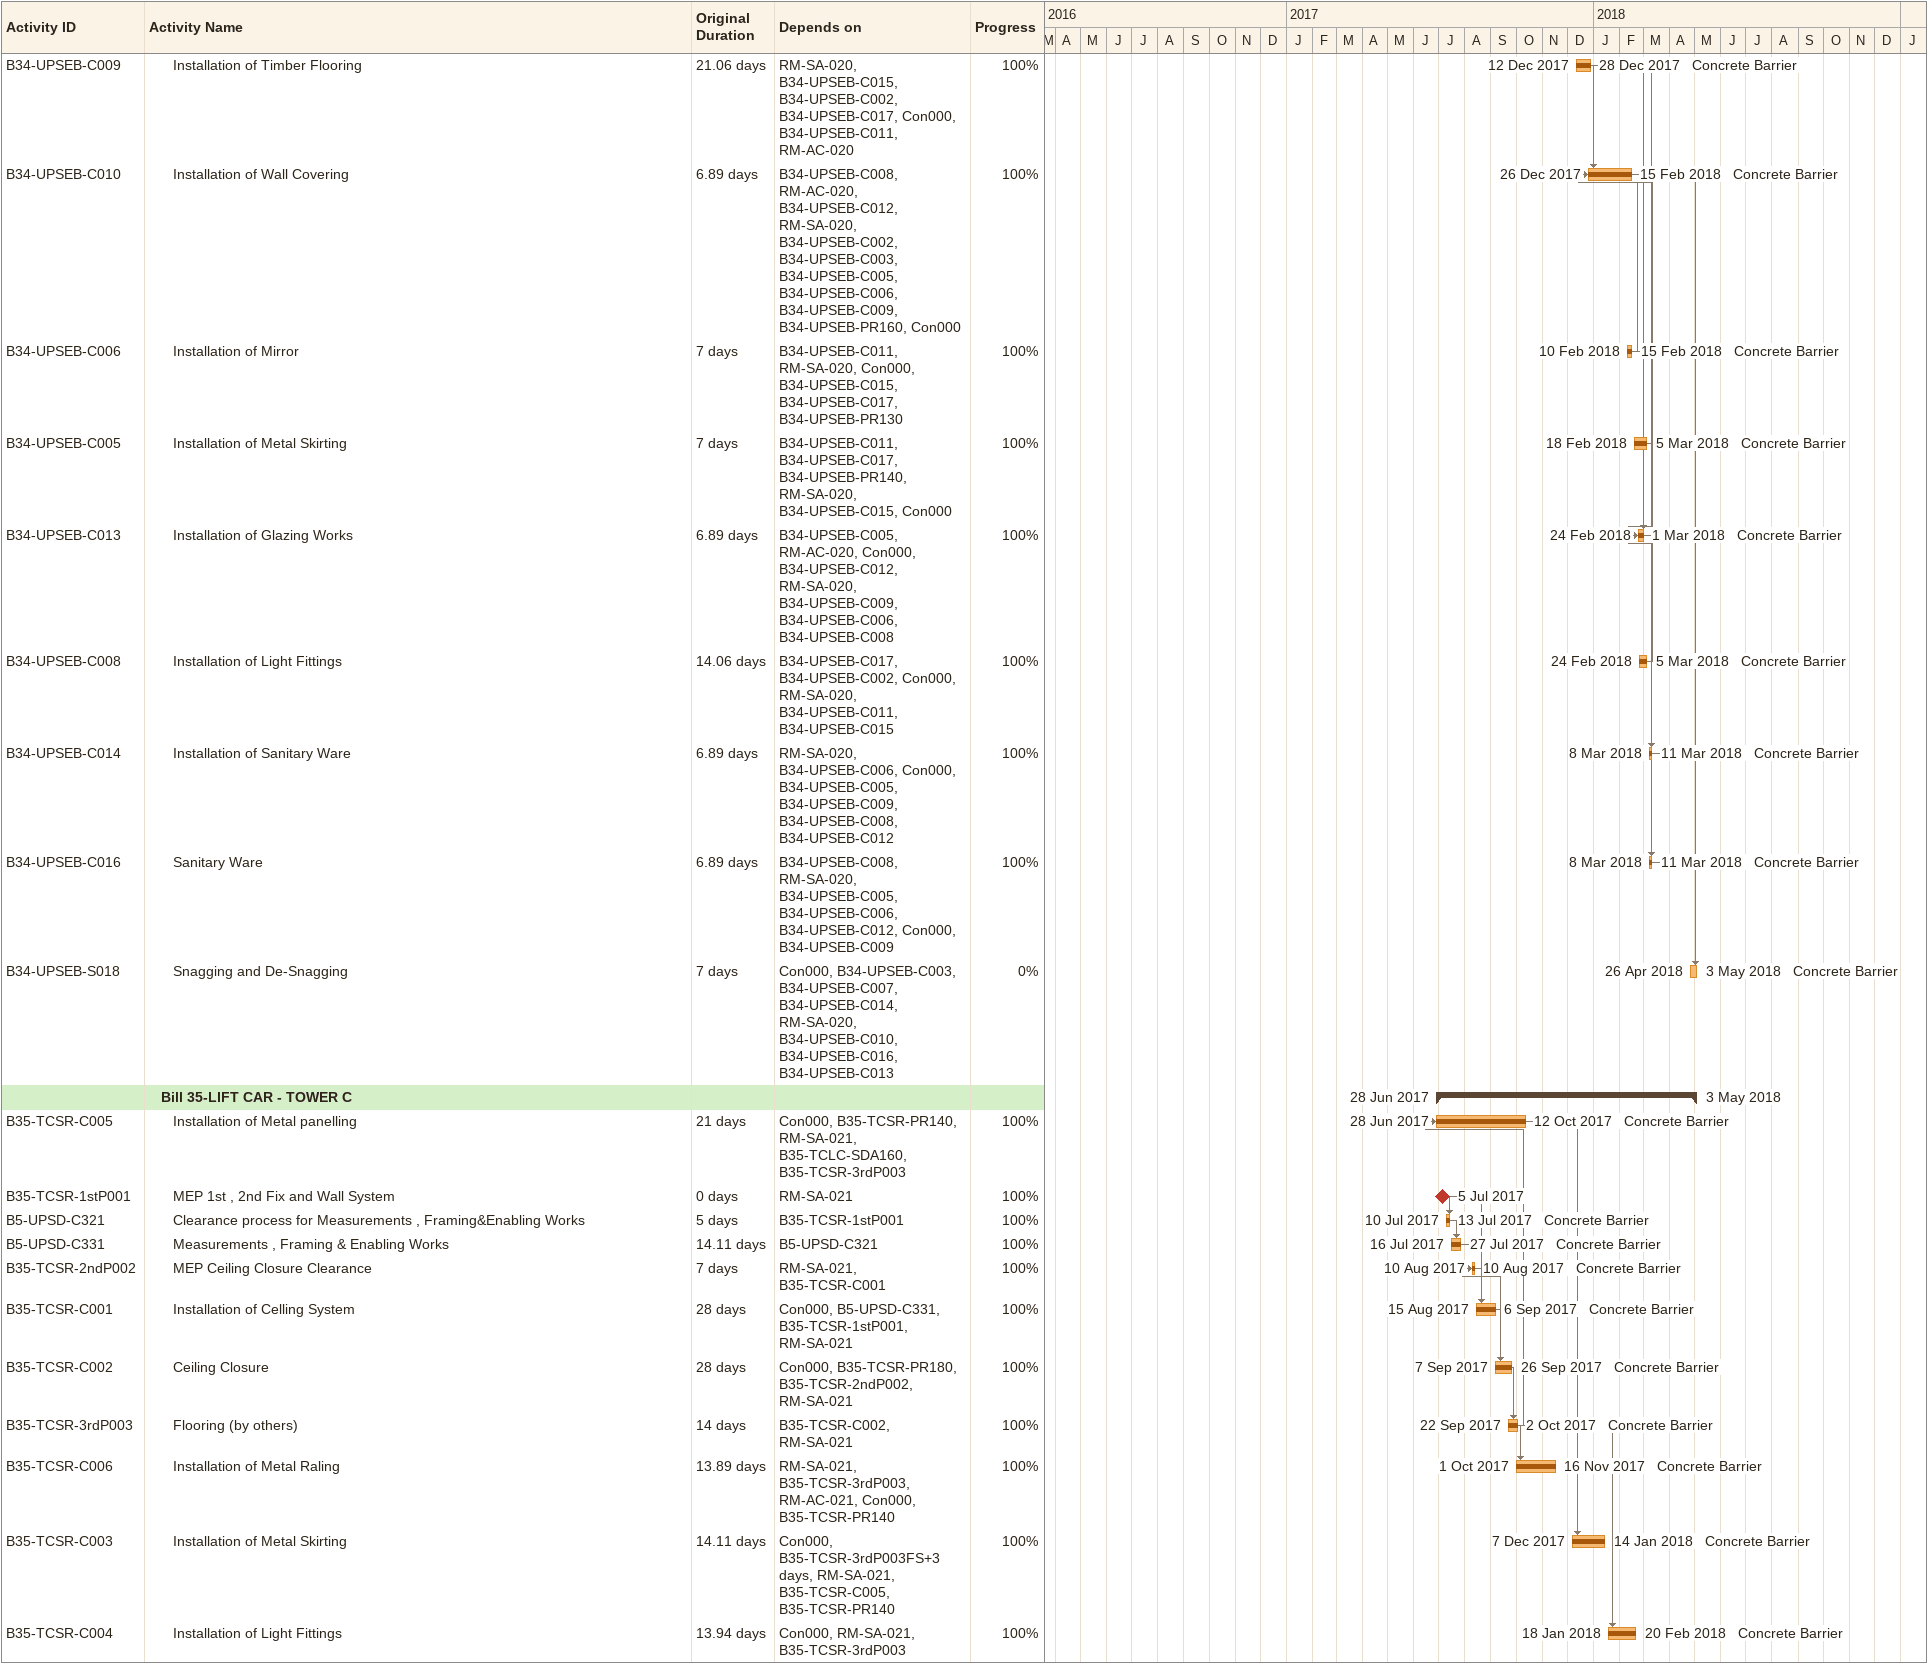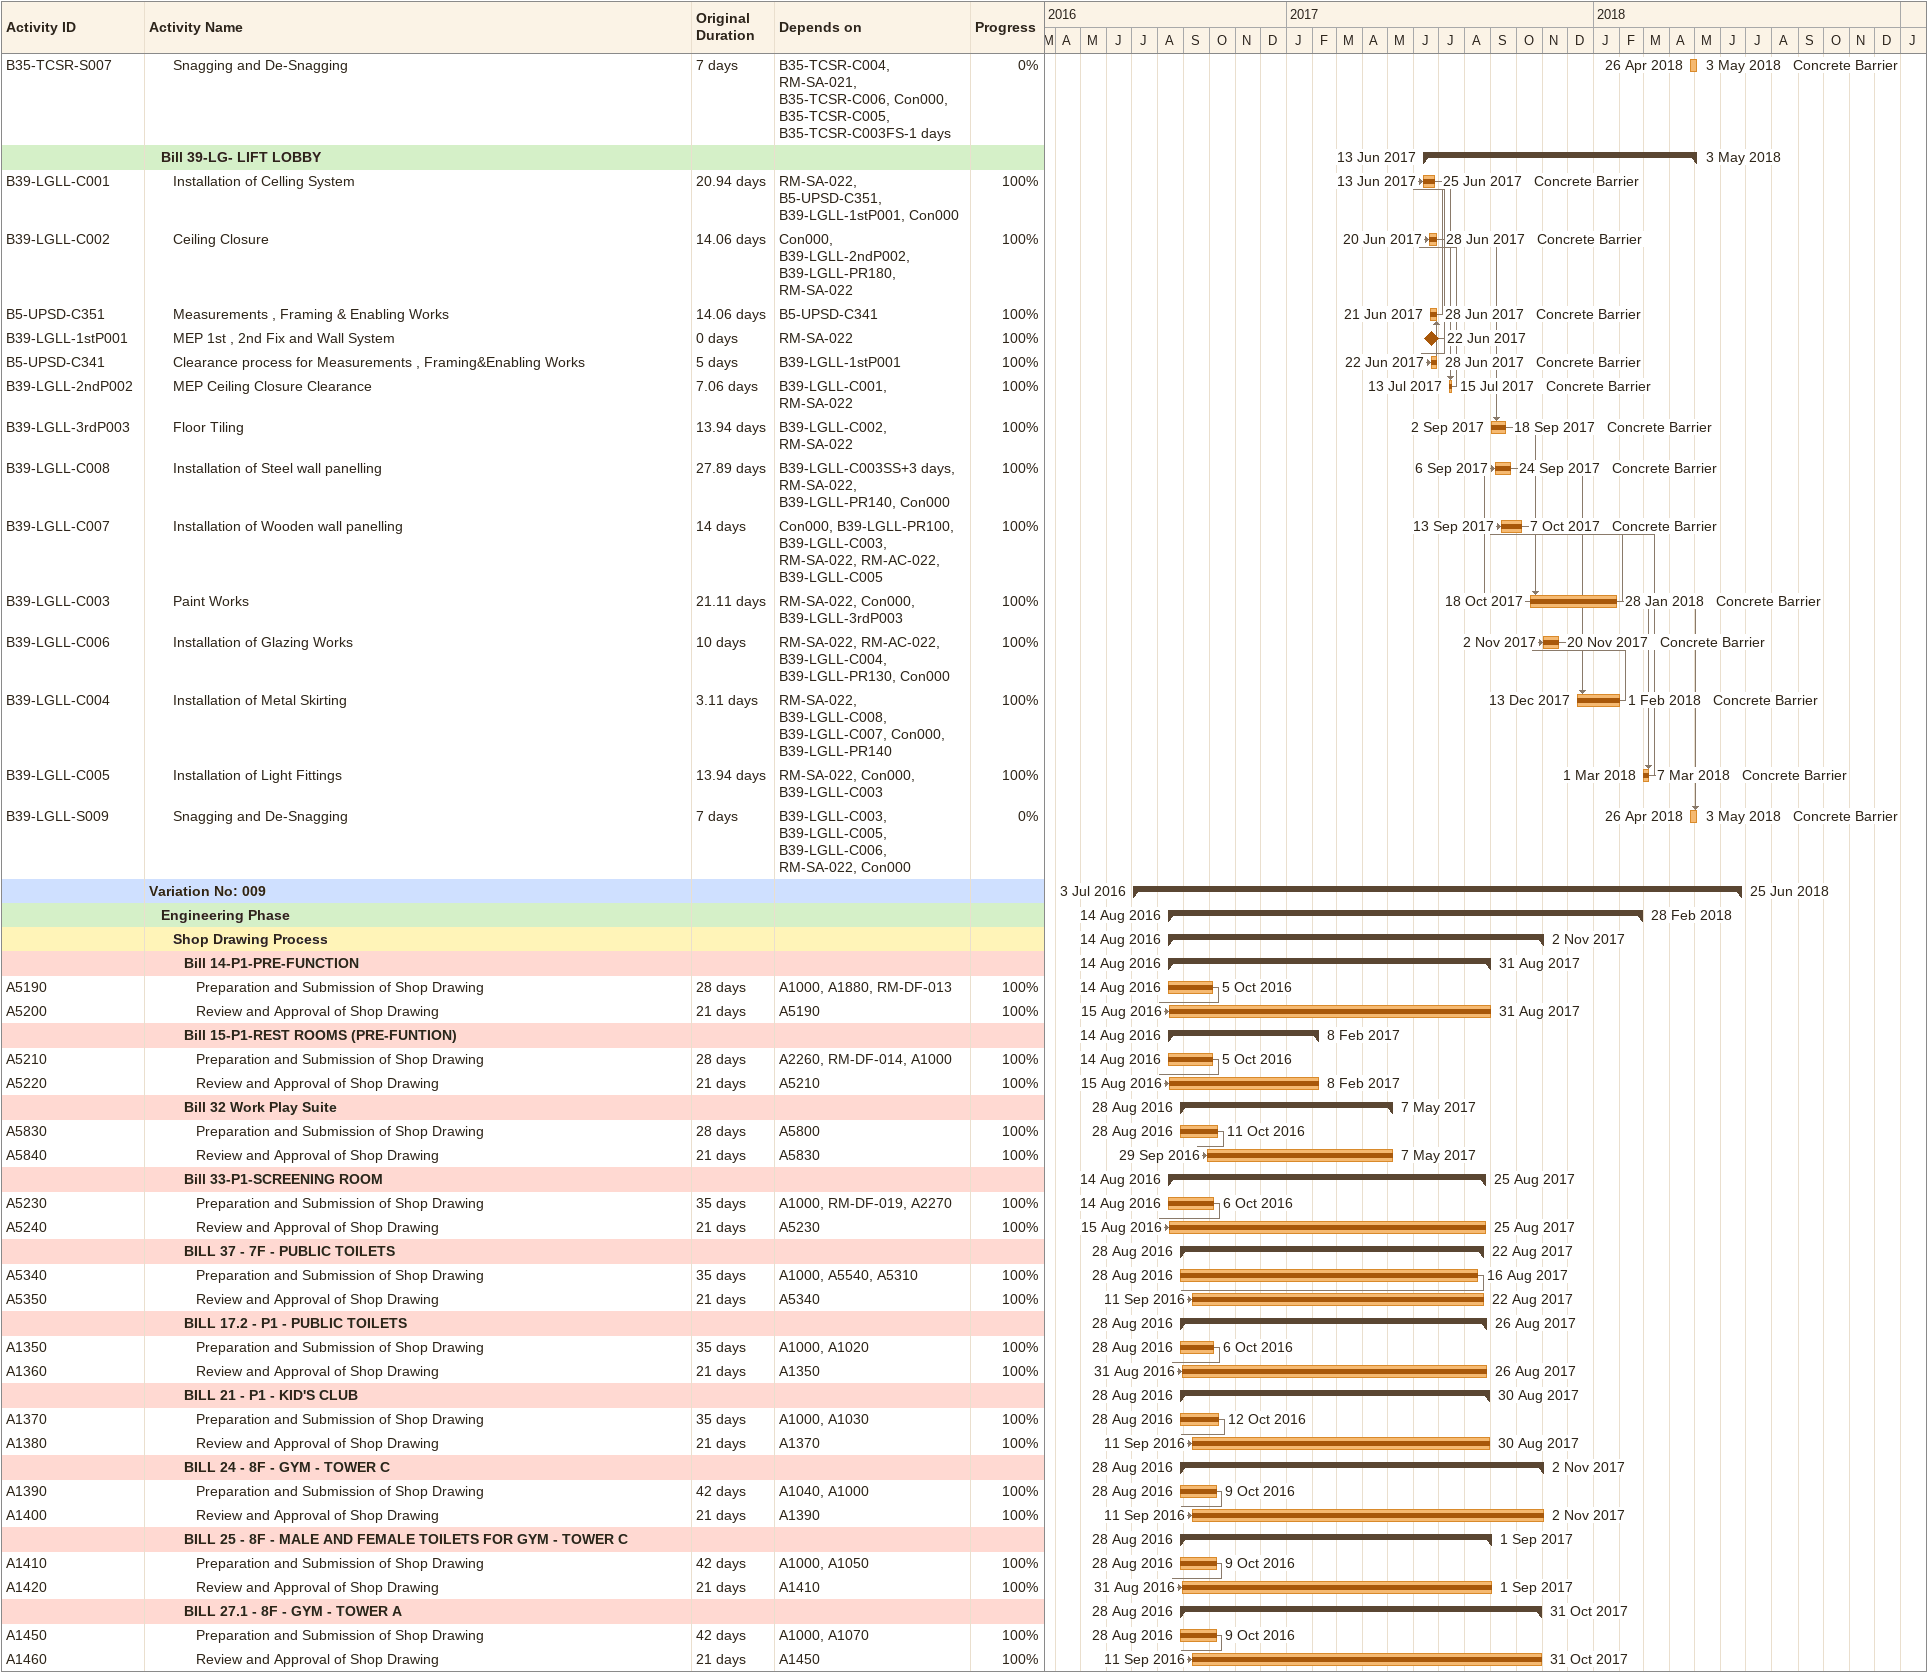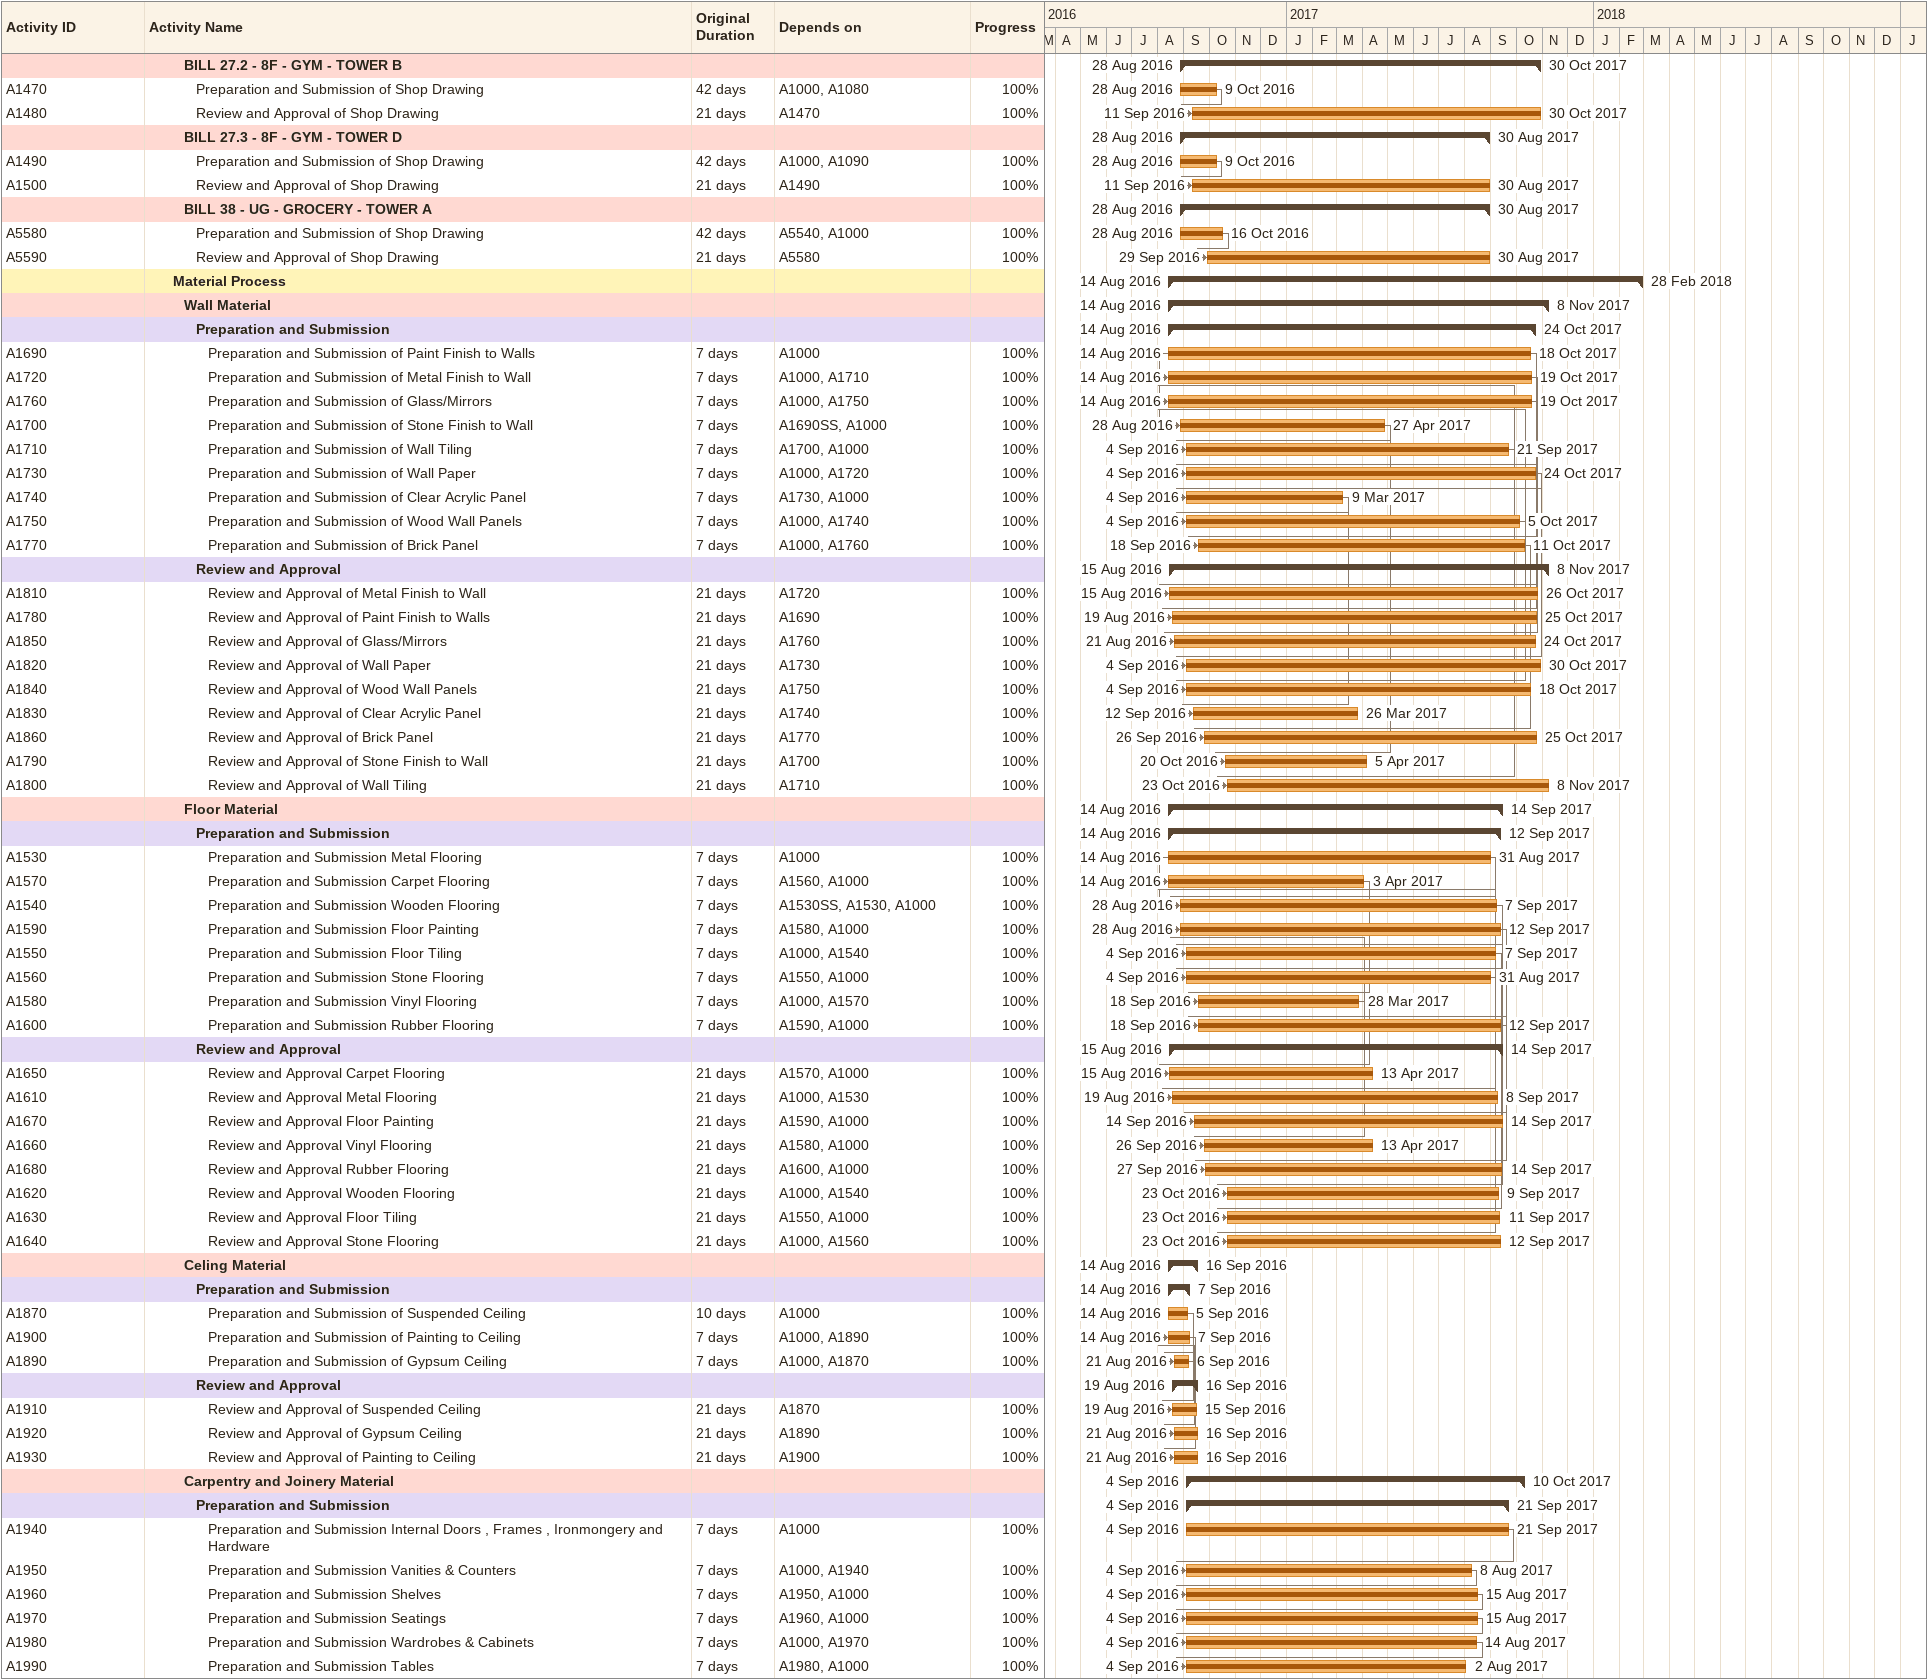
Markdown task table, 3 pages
| ID | Level | Task | Original duration | Start | Finish | Predecessors | Resources | % complete |
|---|---|---|---|---|---|---|---|---|
| B34-UPSEB-C009 | 3 | Installation of Timber Flooring | 21.06d | 2017-12-12 | 2017-12-28 | RM-SA-020, B34-UPSEB-C015, B34-UPSEB-C002, B34-UPSEB-C017, Con000, B34-UPSEB-C011, RM-AC-020 | Concrete Barrier | 100 |
| B34-UPSEB-C010 | 3 | Installation of Wall Covering | 6.89d | 2017-12-26 | 2018-02-15 | B34-UPSEB-C008, RM-AC-020, B34-UPSEB-C012, RM-SA-020, B34-UPSEB-C002, B34-UPSEB-C003, B34-UPSEB-C005, B34-UPSEB-C006, B34-UPSEB-C009, B34-UPSEB-PR160, Con000 | Concrete Barrier | 100 |
| B34-UPSEB-C006 | 3 | Installation of Mirror | 7d | 2018-02-10 | 2018-02-15 | B34-UPSEB-C011, RM-SA-020, Con000, B34-UPSEB-C015, B34-UPSEB-C017, B34-UPSEB-PR130 | Concrete Barrier | 100 |
| B34-UPSEB-C005 | 3 | Installation of Metal Skirting | 7d | 2018-02-18 | 2018-03-05 | B34-UPSEB-C011, B34-UPSEB-C017, B34-UPSEB-PR140, RM-SA-020, B34-UPSEB-C015, Con000 | Concrete Barrier | 100 |
| B34-UPSEB-C013 | 3 | Installation of Glazing Works | 6.89d | 2018-02-24 | 2018-03-01 | B34-UPSEB-C005, RM-AC-020, Con000, B34-UPSEB-C012, RM-SA-020, B34-UPSEB-C009, B34-UPSEB-C006, B34-UPSEB-C008 | Concrete Barrier | 100 |
| B34-UPSEB-C008 | 3 | Installation of Light Fittings | 14.06d | 2018-02-24 | 2018-03-05 | B34-UPSEB-C017, B34-UPSEB-C002, Con000, RM-SA-020, B34-UPSEB-C011, B34-UPSEB-C015 | Concrete Barrier | 100 |
| B34-UPSEB-C014 | 3 | Installation of Sanitary Ware | 6.89d | 2018-03-08 | 2018-03-11 | RM-SA-020, B34-UPSEB-C006, Con000, B34-UPSEB-C005, B34-UPSEB-C009, B34-UPSEB-C008, B34-UPSEB-C012 | Concrete Barrier | 100 |
| B34-UPSEB-C016 | 3 | Sanitary Ware | 6.89d | 2018-03-08 | 2018-03-11 | B34-UPSEB-C008, RM-SA-020, B34-UPSEB-C005, B34-UPSEB-C006, B34-UPSEB-C012, Con000, B34-UPSEB-C009 | Concrete Barrier | 100 |
| B34-UPSEB-S018 | 3 | Snagging and De-Snagging | 7d | 2018-04-26 | 2018-05-03 | Con000, B34-UPSEB-C003, B34-UPSEB-C007, B34-UPSEB-C014, RM-SA-020, B34-UPSEB-C010, B34-UPSEB-C016, B34-UPSEB-C013 | Concrete Barrier | 0 |
|  | 2 | **Bill 35-LIFT CAR - TOWER C** |  | 2017-06-28 | 2018-05-03 |  |  |  |
| B35-TCSR-C005 | 3 | Installation of Metal panelling | 21d | 2017-06-28 | 2017-10-12 | Con000, B35-TCSR-PR140, RM-SA-021, B35-TCLC-SDA160, B35-TCSR-3rdP003 | Concrete Barrier | 100 |
| B35-TCSR-1stP001 | 3 | MEP 1st , 2nd Fix and Wall System | 0d | 2017-07-05 | 2017-07-05 | RM-SA-021 |  | 100 |
| B5-UPSD-C321 | 3 | Clearance process for Measurements , Framing&Enabling Works | 5d | 2017-07-10 | 2017-07-13 | B35-TCSR-1stP001 | Concrete Barrier | 100 |
| B5-UPSD-C331 | 3 | Measurements , Framing & Enabling Works | 14.11d | 2017-07-16 | 2017-07-27 | B5-UPSD-C321 | Concrete Barrier | 100 |
| B35-TCSR-2ndP002 | 3 | MEP Ceiling Closure Clearance | 7d | 2017-08-10 | 2017-08-10 | RM-SA-021, B35-TCSR-C001 | Concrete Barrier | 100 |
| B35-TCSR-C001 | 3 | Installation of Celling System | 28d | 2017-08-15 | 2017-09-06 | Con000, B5-UPSD-C331, B35-TCSR-1stP001, RM-SA-021 | Concrete Barrier | 100 |
| B35-TCSR-C002 | 3 | Ceiling Closure | 28d | 2017-09-07 | 2017-09-26 | Con000, B35-TCSR-PR180, B35-TCSR-2ndP002, RM-SA-021 | Concrete Barrier | 100 |
| B35-TCSR-3rdP003 | 3 | Flooring (by others) | 14d | 2017-09-22 | 2017-10-02 | B35-TCSR-C002, RM-SA-021 | Concrete Barrier | 100 |
| B35-TCSR-C006 | 3 | Installation of Metal Raling | 13.89d | 2017-10-01 | 2017-11-16 | RM-SA-021, B35-TCSR-3rdP003, RM-AC-021, Con000, B35-TCSR-PR140 | Concrete Barrier | 100 |
| B35-TCSR-C003 | 3 | Installation of Metal Skirting | 14.11d | 2017-12-07 | 2018-01-14 | Con000, B35-TCSR-3rdP003FS+3d, RM-SA-021, B35-TCSR-C005, B35-TCSR-PR140 | Concrete Barrier | 100 |
| B35-TCSR-C004 | 3 | Installation of Light Fittings | 13.94d | 2018-01-18 | 2018-02-20 | Con000, RM-SA-021, B35-TCSR-3rdP003 | Concrete Barrier | 100 |
| B35-TCSR-S007 | 3 | Snagging and De-Snagging | 7d | 2018-04-26 | 2018-05-03 | B35-TCSR-C004, RM-SA-021, B35-TCSR-C006, Con000, B35-TCSR-C005, B35-TCSR-C003FS-1d | Concrete Barrier | 0 |
|  | 2 | **Bill 39-LG- LIFT LOBBY** |  | 2017-06-13 | 2018-05-03 |  |  |  |
| B39-LGLL-C001 | 3 | Installation of Celling System | 20.94d | 2017-06-13 | 2017-06-25 | RM-SA-022, B5-UPSD-C351, B39-LGLL-1stP001, Con000 | Concrete Barrier | 100 |
| B39-LGLL-C002 | 3 | Ceiling Closure | 14.06d | 2017-06-20 | 2017-06-28 | Con000, B39-LGLL-2ndP002, B39-LGLL-PR180, RM-SA-022 | Concrete Barrier | 100 |
| B5-UPSD-C351 | 3 | Measurements , Framing & Enabling Works | 14.06d | 2017-06-21 | 2017-06-28 | B5-UPSD-C341 | Concrete Barrier | 100 |
| B39-LGLL-1stP001 | 3 | MEP 1st , 2nd Fix and Wall System | 0d | 2017-06-22 | 2017-06-22 | RM-SA-022 |  | 100 |
| B5-UPSD-C341 | 3 | Clearance process for Measurements , Framing&Enabling Works | 5d | 2017-06-22 | 2017-06-28 | B39-LGLL-1stP001 | Concrete Barrier | 100 |
| B39-LGLL-2ndP002 | 3 | MEP Ceiling Closure Clearance | 7.06d | 2017-07-13 | 2017-07-15 | B39-LGLL-C001, RM-SA-022 | Concrete Barrier | 100 |
| B39-LGLL-3rdP003 | 3 | Floor Tiling | 13.94d | 2017-09-02 | 2017-09-18 | B39-LGLL-C002, RM-SA-022 | Concrete Barrier | 100 |
| B39-LGLL-C008 | 3 | Installation of Steel wall panelling | 27.89d | 2017-09-06 | 2017-09-24 | B39-LGLL-C003SS+3d, RM-SA-022, B39-LGLL-PR140, Con000 | Concrete Barrier | 100 |
| B39-LGLL-C007 | 3 | Installation of Wooden wall panelling | 14d | 2017-09-13 | 2017-10-07 | Con000, B39-LGLL-PR100, B39-LGLL-C003, RM-SA-022, RM-AC-022, B39-LGLL-C005 | Concrete Barrier | 100 |
| B39-LGLL-C003 | 3 | Paint Works | 21.11d | 2017-10-18 | 2018-01-28 | RM-SA-022, Con000, B39-LGLL-3rdP003 | Concrete Barrier | 100 |
| B39-LGLL-C006 | 3 | Installation of Glazing Works | 10d | 2017-11-02 | 2017-11-20 | RM-SA-022, RM-AC-022, B39-LGLL-C004, B39-LGLL-PR130, Con000 | Concrete Barrier | 100 |
| B39-LGLL-C004 | 3 | Installation of Metal Skirting | 3.11d | 2017-12-13 | 2018-02-01 | RM-SA-022, B39-LGLL-C008, B39-LGLL-C007, Con000, B39-LGLL-PR140 | Concrete Barrier | 100 |
| B39-LGLL-C005 | 3 | Installation of Light Fittings | 13.94d | 2018-03-01 | 2018-03-07 | RM-SA-022, Con000, B39-LGLL-C003 | Concrete Barrier | 100 |
| B39-LGLL-S009 | 3 | Snagging and De-Snagging | 7d | 2018-04-26 | 2018-05-03 | B39-LGLL-C003, B39-LGLL-C005, B39-LGLL-C006, RM-SA-022, Con000 | Concrete Barrier | 0 |
|  | 1 | **Variation No: 009** |  | 2016-07-03 | 2018-06-25 |  |  |  |
|  | 2 | **Engineering Phase** |  | 2016-08-14 | 2018-02-28 |  |  |  |
|  | 3 | **Shop Drawing Process** |  | 2016-08-14 | 2017-11-02 |  |  |  |
|  | 4 | **Bill 14-P1-PRE-FUNCTION** |  | 2016-08-14 | 2017-08-31 |  |  |  |
| A5190 | 5 | Preparation and Submission of Shop Drawing | 28d | 2016-08-14 | 2016-10-05 | A1000, A1880, RM-DF-013 |  | 100 |
| A5200 | 5 | Review and Approval of Shop Drawing | 21d | 2016-08-15 | 2017-08-31 | A5190 |  | 100 |
|  | 4 | **Bill 15-P1-REST ROOMS (PRE-FUNTION)** |  | 2016-08-14 | 2017-02-08 |  |  |  |
| A5210 | 5 | Preparation and Submission of Shop Drawing | 28d | 2016-08-14 | 2016-10-05 | A2260, RM-DF-014, A1000 |  | 100 |
| A5220 | 5 | Review and Approval of Shop Drawing | 21d | 2016-08-15 | 2017-02-08 | A5210 |  | 100 |
|  | 4 | **Bill 32 Work Play Suite** |  | 2016-08-28 | 2017-05-07 |  |  |  |
| A5830 | 5 | Preparation and Submission of Shop Drawing | 28d | 2016-08-28 | 2016-10-11 | A5800 |  | 100 |
| A5840 | 5 | Review and Approval of Shop Drawing | 21d | 2016-09-29 | 2017-05-07 | A5830 |  | 100 |
|  | 4 | **Bill 33-P1-SCREENING ROOM** |  | 2016-08-14 | 2017-08-25 |  |  |  |
| A5230 | 5 | Preparation and Submission of Shop Drawing | 35d | 2016-08-14 | 2016-10-06 | A1000, RM-DF-019, A2270 |  | 100 |
| A5240 | 5 | Review and Approval of Shop Drawing | 21d | 2016-08-15 | 2017-08-25 | A5230 |  | 100 |
|  | 4 | **BILL 37 - 7F - PUBLIC TOILETS** |  | 2016-08-28 | 2017-08-22 |  |  |  |
| A5340 | 5 | Preparation and Submission of Shop Drawing | 35d | 2016-08-28 | 2017-08-16 | A1000, A5540, A5310 |  | 100 |
| A5350 | 5 | Review and Approval of Shop Drawing | 21d | 2016-09-11 | 2017-08-22 | A5340 |  | 100 |
|  | 4 | **BILL 17.2 - P1 - PUBLIC TOILETS** |  | 2016-08-28 | 2017-08-26 |  |  |  |
| A1350 | 5 | Preparation and Submission of Shop Drawing | 35d | 2016-08-28 | 2016-10-06 | A1000, A1020 |  | 100 |
| A1360 | 5 | Review and Approval of Shop Drawing | 21d | 2016-08-31 | 2017-08-26 | A1350 |  | 100 |
|  | 4 | **BILL 21 - P1 - KID'S CLUB** |  | 2016-08-28 | 2017-08-30 |  |  |  |
| A1370 | 5 | Preparation and Submission of Shop Drawing | 35d | 2016-08-28 | 2016-10-12 | A1000, A1030 |  | 100 |
| A1380 | 5 | Review and Approval of Shop Drawing | 21d | 2016-09-11 | 2017-08-30 | A1370 |  | 100 |
|  | 4 | **BILL 24 - 8F - GYM - TOWER C** |  | 2016-08-28 | 2017-11-02 |  |  |  |
| A1390 | 5 | Preparation and Submission of Shop Drawing | 42d | 2016-08-28 | 2016-10-09 | A1040, A1000 |  | 100 |
| A1400 | 5 | Review and Approval of Shop Drawing | 21d | 2016-09-11 | 2017-11-02 | A1390 |  | 100 |
|  | 4 | **BILL 25 - 8F - MALE AND FEMALE TOILETS FOR GYM - TOWER C** |  | 2016-08-28 | 2017-09-01 |  |  |  |
| A1410 | 5 | Preparation and Submission of Shop Drawing | 42d | 2016-08-28 | 2016-10-09 | A1000, A1050 |  | 100 |
| A1420 | 5 | Review and Approval of Shop Drawing | 21d | 2016-08-31 | 2017-09-01 | A1410 |  | 100 |
|  | 4 | **BILL 27.1 - 8F - GYM - TOWER A** |  | 2016-08-28 | 2017-10-31 |  |  |  |
| A1450 | 5 | Preparation and Submission of Shop Drawing | 42d | 2016-08-28 | 2016-10-09 | A1000, A1070 |  | 100 |
| A1460 | 5 | Review and Approval of Shop Drawing | 21d | 2016-09-11 | 2017-10-31 | A1450 |  | 100 |
|  | 4 | **BILL 27.2 - 8F - GYM - TOWER B** |  | 2016-08-28 | 2017-10-30 |  |  |  |
| A1470 | 5 | Preparation and Submission of Shop Drawing | 42d | 2016-08-28 | 2016-10-09 | A1000, A1080 |  | 100 |
| A1480 | 5 | Review and Approval of Shop Drawing | 21d | 2016-09-11 | 2017-10-30 | A1470 |  | 100 |
|  | 4 | **BILL 27.3 - 8F - GYM - TOWER D** |  | 2016-08-28 | 2017-08-30 |  |  |  |
| A1490 | 5 | Preparation and Submission of Shop Drawing | 42d | 2016-08-28 | 2016-10-09 | A1000, A1090 |  | 100 |
| A1500 | 5 | Review and Approval of Shop Drawing | 21d | 2016-09-11 | 2017-08-30 | A1490 |  | 100 |
|  | 4 | **BILL 38 - UG - GROCERY - TOWER A** |  | 2016-08-28 | 2017-08-30 |  |  |  |
| A5580 | 5 | Preparation and Submission of Shop Drawing | 42d | 2016-08-28 | 2016-10-16 | A5540, A1000 |  | 100 |
| A5590 | 5 | Review and Approval of Shop Drawing | 21d | 2016-09-29 | 2017-08-30 | A5580 |  | 100 |
|  | 3 | **Material Process** |  | 2016-08-14 | 2018-02-28 |  |  |  |
|  | 4 | **Wall Material** |  | 2016-08-14 | 2017-11-08 |  |  |  |
|  | 5 | **Preparation and Submission** |  | 2016-08-14 | 2017-10-24 |  |  |  |
| A1690 | 6 | Preparation and Submission of Paint Finish to Walls | 7d | 2016-08-14 | 2017-10-18 | A1000 |  | 100 |
| A1720 | 6 | Preparation and Submission of Metal Finish to Wall | 7d | 2016-08-14 | 2017-10-19 | A1000, A1710 |  | 100 |
| A1760 | 6 | Preparation and Submission of Glass/Mirrors | 7d | 2016-08-14 | 2017-10-19 | A1000, A1750 |  | 100 |
| A1700 | 6 | Preparation and Submission of Stone Finish to Wall | 7d | 2016-08-28 | 2017-04-27 | A1690SS, A1000 |  | 100 |
| A1710 | 6 | Preparation and Submission of Wall Tiling | 7d | 2016-09-04 | 2017-09-21 | A1700, A1000 |  | 100 |
| A1730 | 6 | Preparation and Submission of Wall Paper | 7d | 2016-09-04 | 2017-10-24 | A1000, A1720 |  | 100 |
| A1740 | 6 | Preparation and Submission of Clear Acrylic Panel | 7d | 2016-09-04 | 2017-03-09 | A1730, A1000 |  | 100 |
| A1750 | 6 | Preparation and Submission of Wood Wall Panels | 7d | 2016-09-04 | 2017-10-05 | A1000, A1740 |  | 100 |
| A1770 | 6 | Preparation and Submission of Brick Panel | 7d | 2016-09-18 | 2017-10-11 | A1000, A1760 |  | 100 |
|  | 5 | **Review and Approval** |  | 2016-08-15 | 2017-11-08 |  |  |  |
| A1810 | 6 | Review and Approval of Metal Finish to Wall | 21d | 2016-08-15 | 2017-10-26 | A1720 |  | 100 |
| A1780 | 6 | Review and Approval of Paint Finish to Walls | 21d | 2016-08-19 | 2017-10-25 | A1690 |  | 100 |
| A1850 | 6 | Review and Approval of Glass/Mirrors | 21d | 2016-08-21 | 2017-10-24 | A1760 |  | 100 |
| A1820 | 6 | Review and Approval of Wall Paper | 21d | 2016-09-04 | 2017-10-30 | A1730 |  | 100 |
| A1840 | 6 | Review and Approval of Wood Wall Panels | 21d | 2016-09-04 | 2017-10-18 | A1750 |  | 100 |
| A1830 | 6 | Review and Approval of Clear Acrylic Panel | 21d | 2016-09-12 | 2017-03-26 | A1740 |  | 100 |
| A1860 | 6 | Review and Approval of Brick Panel | 21d | 2016-09-26 | 2017-10-25 | A1770 |  | 100 |
| A1790 | 6 | Review and Approval of Stone Finish to Wall | 21d | 2016-10-20 | 2017-04-05 | A1700 |  | 100 |
| A1800 | 6 | Review and Approval of Wall Tiling | 21d | 2016-10-23 | 2017-11-08 | A1710 |  | 100 |
|  | 4 | **Floor Material** |  | 2016-08-14 | 2017-09-14 |  |  |  |
|  | 5 | **Preparation and Submission** |  | 2016-08-14 | 2017-09-12 |  |  |  |
| A1530 | 6 | Preparation and Submission Metal Flooring | 7d | 2016-08-14 | 2017-08-31 | A1000 |  | 100 |
| A1570 | 6 | Preparation and Submission Carpet Flooring | 7d | 2016-08-14 | 2017-04-03 | A1560, A1000 |  | 100 |
| A1540 | 6 | Preparation and Submission Wooden Flooring | 7d | 2016-08-28 | 2017-09-07 | A1530SS, A1530, A1000 |  | 100 |
| A1590 | 6 | Preparation and Submission Floor Painting | 7d | 2016-08-28 | 2017-09-12 | A1580, A1000 |  | 100 |
| A1550 | 6 | Preparation and Submission Floor Tiling | 7d | 2016-09-04 | 2017-09-07 | A1000, A1540 |  | 100 |
| A1560 | 6 | Preparation and Submission Stone Flooring | 7d | 2016-09-04 | 2017-08-31 | A1550, A1000 |  | 100 |
| A1580 | 6 | Preparation and Submission Vinyl Flooring | 7d | 2016-09-18 | 2017-03-28 | A1000, A1570 |  | 100 |
| A1600 | 6 | Preparation and Submission Rubber Flooring | 7d | 2016-09-18 | 2017-09-12 | A1590, A1000 |  | 100 |
|  | 5 | **Review and Approval** |  | 2016-08-15 | 2017-09-14 |  |  |  |
| A1650 | 6 | Review and Approval Carpet Flooring | 21d | 2016-08-15 | 2017-04-13 | A1570, A1000 |  | 100 |
| A1610 | 6 | Review and Approval Metal Flooring | 21d | 2016-08-19 | 2017-09-08 | A1000, A1530 |  | 100 |
| A1670 | 6 | Review and Approval Floor Painting | 21d | 2016-09-14 | 2017-09-14 | A1590, A1000 |  | 100 |
| A1660 | 6 | Review and Approval Vinyl Flooring | 21d | 2016-09-26 | 2017-04-13 | A1580, A1000 |  | 100 |
| A1680 | 6 | Review and Approval Rubber Flooring | 21d | 2016-09-27 | 2017-09-14 | A1600, A1000 |  | 100 |
| A1620 | 6 | Review and Approval Wooden Flooring | 21d | 2016-10-23 | 2017-09-09 | A1000, A1540 |  | 100 |
| A1630 | 6 | Review and Approval Floor Tiling | 21d | 2016-10-23 | 2017-09-11 | A1550, A1000 |  | 100 |
| A1640 | 6 | Review and Approval Stone Flooring | 21d | 2016-10-23 | 2017-09-12 | A1000, A1560 |  | 100 |
|  | 4 | **Celing Material** |  | 2016-08-14 | 2016-09-16 |  |  |  |
|  | 5 | **Preparation and Submission** |  | 2016-08-14 | 2016-09-07 |  |  |  |
| A1870 | 6 | Preparation and Submission of Suspended Ceiling | 10d | 2016-08-14 | 2016-09-05 | A1000 |  | 100 |
| A1900 | 6 | Preparation and Submission of Painting to Ceiling | 7d | 2016-08-14 | 2016-09-07 | A1000, A1890 |  | 100 |
| A1890 | 6 | Preparation and Submission of Gypsum Ceiling | 7d | 2016-08-21 | 2016-09-06 | A1000, A1870 |  | 100 |
|  | 5 | **Review and Approval** |  | 2016-08-19 | 2016-09-16 |  |  |  |
| A1910 | 6 | Review and Approval of Suspended Ceiling | 21d | 2016-08-19 | 2016-09-15 | A1870 |  | 100 |
| A1920 | 6 | Review and Approval of Gypsum Ceiling | 21d | 2016-08-21 | 2016-09-16 | A1890 |  | 100 |
| A1930 | 6 | Review and Approval of Painting to Ceiling | 21d | 2016-08-21 | 2016-09-16 | A1900 |  | 100 |
|  | 4 | **Carpentry and Joinery Material** |  | 2016-09-04 | 2017-10-10 |  |  |  |
|  | 5 | **Preparation and Submission** |  | 2016-09-04 | 2017-09-21 |  |  |  |
| A1940 | 6 | Preparation and Submission Internal Doors , Frames , Ironmongery and Hardware | 7d | 2016-09-04 | 2017-09-21 | A1000 |  | 100 |
| A1950 | 6 | Preparation and Submission Vanities & Counters | 7d | 2016-09-04 | 2017-08-08 | A1000, A1940 |  | 100 |
| A1960 | 6 | Preparation and Submission Shelves | 7d | 2016-09-04 | 2017-08-15 | A1950, A1000 |  | 100 |
| A1970 | 6 | Preparation and Submission Seatings | 7d | 2016-09-04 | 2017-08-15 | A1960, A1000 |  | 100 |
| A1980 | 6 | Preparation and Submission Wardrobes & Cabinets | 7d | 2016-09-04 | 2017-08-14 | A1000, A1970 |  | 100 |
| A1990 | 6 | Preparation and Submission Tables | 7d | 2016-09-04 | 2017-08-02 | A1980, A1000 |  | 100 |
